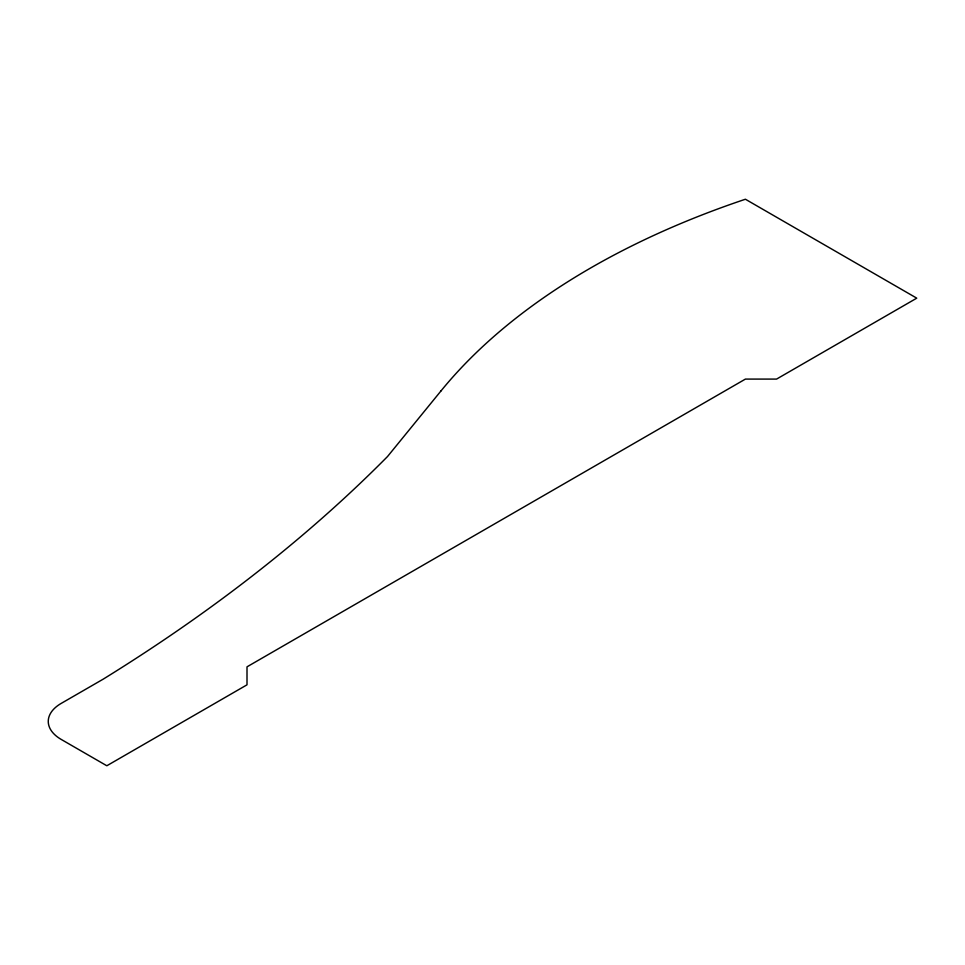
<?xml version="1.0" encoding="UTF-8"?>
<svg xmlns="http://www.w3.org/2000/svg" width="965" height="965" viewBox="0 0 965 965"><rect width="100%" height="100%" fill="white"/><g stroke="black" fill="none" stroke-linecap="round" stroke-linejoin="round"><path stroke-width="1.45" d="M441.029 390.873L387.508 456.542A2065.317 1192.402 0 0 1 103.134 679.191L61.157 703.425A44.052 25.44 0 0 0 61.157 739.395L106.826 765.764L247.004 684.824L247.004 666.839L745.414 379.088L776.572 379.088L916.75 298.161L745.414 199.236A756.186 436.578 0 0 0 441.029 390.873"/></g></svg>
